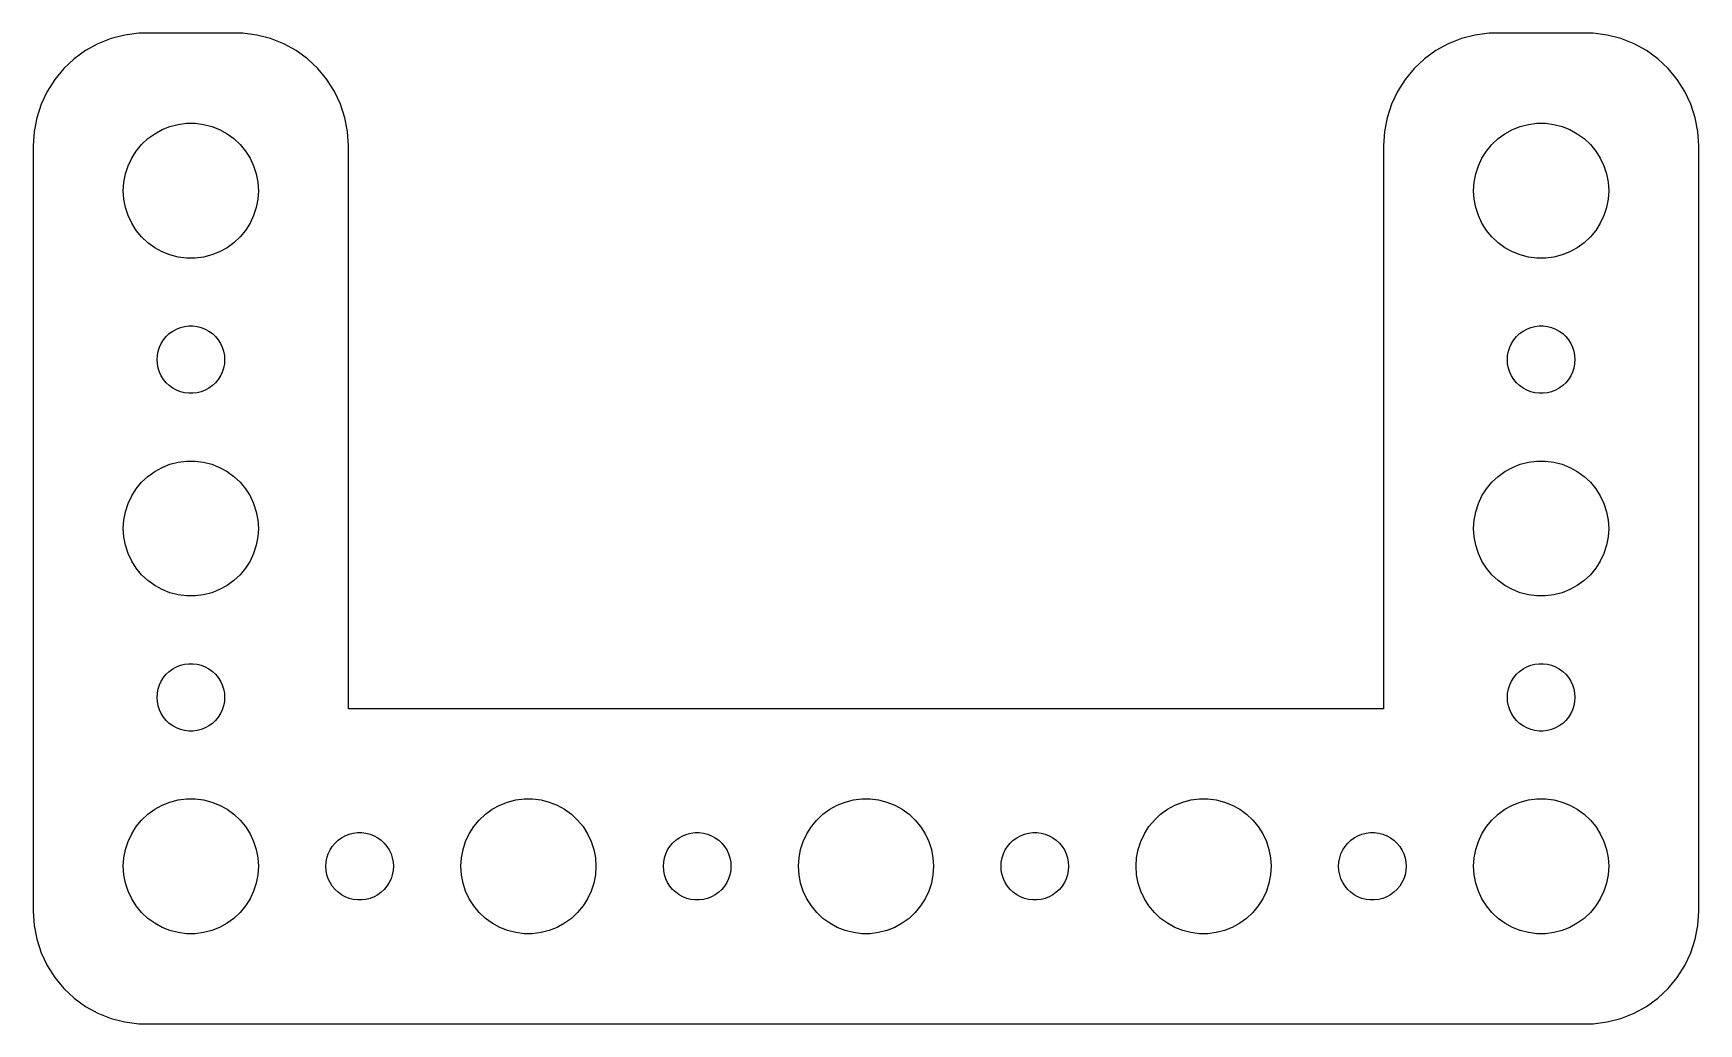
# Model space of a CAD drawing. Header units: metres. Extents: x -37 to 37, y 101 to 253.
# Drawn here: x -37 to 37, y 155 to 199 of the extents above; entities that cross this region are included whole.
import ezdxf

# ---------------------------------------------------------------- set-up
doc = ezdxf.new("R2010")
doc.units = ezdxf.units.M

msp = doc.modelspace()

# ---------------------------------------------------------------- linework, layer by layer
for p, q in [((-34.1289, 198.524), (-34.6791, 198.222)), ((-33.5451, 198.755), (-34.1289, 198.524)), ((-32.9369, 198.911), (-33.5451, 198.755)), ((-32.3139, 198.99), (-32.9369, 198.911)), ((-27.686, 198.99), (-32.3139, 198.99)), ((-27.0631, 198.911), (-27.686, 198.99)), ((-26.4549, 198.755), (-27.0631, 198.911)), ((-25.8711, 198.524), (-26.4549, 198.755)), ((-25.3209, 198.222), (-25.8711, 198.524)), ((25.8711, 198.524), (25.3209, 198.222)), ((26.4549, 198.755), (25.8711, 198.524)), ((27.0631, 198.911), (26.4549, 198.755)), ((27.686, 198.99), (27.0631, 198.911)), ((32.3139, 198.99), (27.686, 198.99)), ((32.9369, 198.911), (32.3139, 198.99)), ((33.5451, 198.755), (32.9369, 198.911)), ((34.1289, 198.524), (33.5451, 198.755)), ((34.6791, 198.222), (34.1289, 198.524)), ((-35.1871, 197.853), (-35.6448, 197.423)), ((-34.6791, 198.222), (-35.1871, 197.853)), ((-24.8129, 197.853), (-25.3209, 198.222)), ((-24.3551, 197.423), (-24.8129, 197.853)), ((24.8129, 197.853), (24.3551, 197.423)), ((25.3209, 198.222), (24.8129, 197.853)), ((35.1871, 197.853), (34.6791, 198.222)), ((35.6448, 197.423), (35.1871, 197.853)), ((-36.0451, 196.939), (-36.3815, 196.409)), ((-35.6448, 197.423), (-36.0451, 196.939)), ((-23.9549, 196.939), (-24.3551, 197.423)), ((-23.6185, 196.409), (-23.9549, 196.939)), ((23.9549, 196.939), (23.6185, 196.409)), ((24.3551, 197.423), (23.9549, 196.939)), ((36.0451, 196.939), (35.6448, 197.423)), ((36.3815, 196.409), (36.0451, 196.939)), ((-36.3815, 196.409), (-36.6489, 195.841)), ((-23.3511, 195.841), (-23.6185, 196.409)), ((23.6185, 196.409), (23.3511, 195.841)), ((36.6489, 195.841), (36.3815, 196.409)), ((-36.6489, 195.841), (-36.8429, 195.243)), ((-23.1571, 195.243), (-23.3511, 195.841)), ((23.3511, 195.841), (23.1571, 195.243)), ((36.8429, 195.243), (36.6489, 195.841)), ((-36.9606, 194.627), (-37, 194)), ((-36.8429, 195.243), (-36.9606, 194.627)), ((-31.6075, 194.533), (-31.2773, 194.714)), ((-31.2773, 194.714), (-30.927, 194.853)), ((-30.927, 194.853), (-30.5621, 194.947)), ((-30.5621, 194.947), (-30.1884, 194.994)), ((-30.1884, 194.994), (-29.8116, 194.994)), ((-29.8116, 194.994), (-29.4379, 194.947)), ((-29.4379, 194.947), (-29.0729, 194.853)), ((-29.0729, 194.853), (-28.7227, 194.714)), ((-28.7227, 194.714), (-28.3925, 194.533)), ((-23.0394, 194.627), (-23.1571, 195.243)), ((-23, 194), (-23.0394, 194.627)), ((23.0394, 194.627), (23, 194)), ((23.1571, 195.243), (23.0394, 194.627)), ((28.3925, 194.533), (28.7227, 194.714)), ((28.7227, 194.714), (29.0729, 194.853)), ((29.0729, 194.853), (29.4379, 194.947)), ((29.4379, 194.947), (29.8116, 194.994)), ((29.8116, 194.994), (30.1884, 194.994)), ((30.1884, 194.994), (30.5621, 194.947)), ((30.5621, 194.947), (30.927, 194.853)), ((30.927, 194.853), (31.2773, 194.714)), ((31.2773, 194.714), (31.6075, 194.533)), ((36.9606, 194.627), (36.8429, 195.243)), ((37, 194), (36.9606, 194.627)), ((-37, 194), (-37, 160)), ((-32.427, 193.763), (-32.1869, 194.054)), ((-32.1869, 194.054), (-31.9123, 194.312)), ((-31.9123, 194.312), (-31.6075, 194.533)), ((-28.3925, 194.533), (-28.0877, 194.312)), ((-28.0877, 194.312), (-27.8131, 194.054)), ((-27.8131, 194.054), (-27.5729, 193.763)), ((-23, 168.99), (-23, 194)), ((23, 194), (23, 168.99)), ((27.5729, 193.763), (27.8131, 194.054)), ((27.8131, 194.054), (28.0877, 194.312)), ((28.0877, 194.312), (28.3925, 194.533)), ((31.6075, 194.533), (31.9123, 194.312)), ((31.9123, 194.312), (32.1869, 194.054)), ((32.1869, 194.054), (32.427, 193.763)), ((37, 160), (37, 194)), ((-32.7893, 193.104), (-32.6289, 193.445)), ((-32.6289, 193.445), (-32.427, 193.763)), ((-27.5729, 193.763), (-27.3711, 193.445)), ((-27.3711, 193.445), (-27.2107, 193.104)), ((27.2107, 193.104), (27.3711, 193.445)), ((27.3711, 193.445), (27.5729, 193.763)), ((32.427, 193.763), (32.6289, 193.445)), ((32.6289, 193.445), (32.7893, 193.104)), ((-32.9763, 192.376), (-32.9057, 192.746)), ((-32.9057, 192.746), (-32.7893, 193.104)), ((-27.2107, 193.104), (-27.0942, 192.746)), ((-27.0942, 192.746), (-27.0237, 192.376)), ((27.0237, 192.376), (27.0942, 192.746)), ((27.0942, 192.746), (27.2107, 193.104)), ((32.7893, 193.104), (32.9057, 192.746)), ((32.9057, 192.746), (32.9763, 192.376)), ((-33, 192), (-32.9763, 192.376)), ((-32.9763, 191.624), (-33, 192)), ((-27.0237, 192.376), (-27, 192)), ((-27, 192), (-27.0237, 191.624)), ((27, 192), (27.0237, 192.376)), ((27.0237, 191.624), (27, 192)), ((32.9763, 192.376), (33, 192)), ((33, 192), (32.9763, 191.624)), ((-32.9057, 191.254), (-32.9763, 191.624)), ((-32.7893, 190.896), (-32.9057, 191.254)), ((-27.0942, 191.254), (-27.2107, 190.896)), ((-27.0237, 191.624), (-27.0942, 191.254)), ((27.0942, 191.254), (27.0237, 191.624)), ((27.2107, 190.896), (27.0942, 191.254)), ((32.9057, 191.254), (32.7893, 190.896)), ((32.9763, 191.624), (32.9057, 191.254)), ((-32.6289, 190.555), (-32.7893, 190.896)), ((-32.427, 190.237), (-32.6289, 190.555)), ((-32.1869, 189.946), (-32.427, 190.237)), ((-27.5729, 190.237), (-27.8131, 189.946)), ((-27.3711, 190.555), (-27.5729, 190.237)), ((-27.2107, 190.896), (-27.3711, 190.555)), ((27.3711, 190.555), (27.2107, 190.896)), ((27.5729, 190.237), (27.3711, 190.555)), ((27.8131, 189.946), (27.5729, 190.237)), ((32.427, 190.237), (32.1869, 189.946)), ((32.6289, 190.555), (32.427, 190.237)), ((32.7893, 190.896), (32.6289, 190.555)), ((-31.9123, 189.688), (-32.1869, 189.946)), ((-31.6075, 189.467), (-31.9123, 189.688)), ((-31.2773, 189.286), (-31.6075, 189.467)), ((-28.3925, 189.467), (-28.7227, 189.286)), ((-28.0877, 189.688), (-28.3925, 189.467)), ((-27.8131, 189.946), (-28.0877, 189.688)), ((28.0877, 189.688), (27.8131, 189.946)), ((28.3925, 189.467), (28.0877, 189.688)), ((28.7227, 189.286), (28.3925, 189.467)), ((31.6075, 189.467), (31.2773, 189.286)), ((31.9123, 189.688), (31.6075, 189.467)), ((32.1869, 189.946), (31.9123, 189.688)), ((-30.927, 189.147), (-31.2773, 189.286)), ((-30.5621, 189.053), (-30.927, 189.147)), ((-30.1884, 189.006), (-30.5621, 189.053)), ((-29.8116, 189.006), (-30.1884, 189.006)), ((-29.4379, 189.053), (-29.8116, 189.006)), ((-29.0729, 189.147), (-29.4379, 189.053)), ((-28.7227, 189.286), (-29.0729, 189.147)), ((29.0729, 189.147), (28.7227, 189.286)), ((29.4379, 189.053), (29.0729, 189.147)), ((29.8116, 189.006), (29.4379, 189.053)), ((30.1884, 189.006), (29.8116, 189.006)), ((30.5621, 189.053), (30.1884, 189.006)), ((30.927, 189.147), (30.5621, 189.053)), ((31.2773, 189.286), (30.927, 189.147)), ((-30.9561, 185.656), (-30.8037, 185.766)), ((-30.8037, 185.766), (-30.6387, 185.857)), ((-30.6387, 185.857), (-30.4635, 185.927)), ((-30.4635, 185.927), (-30.2811, 185.973)), ((-30.2811, 185.973), (-30.0942, 185.997)), ((-30.0942, 185.997), (-29.9058, 185.997)), ((-29.9058, 185.997), (-29.7189, 185.973)), ((-29.7189, 185.973), (-29.5365, 185.927)), ((-29.5365, 185.927), (-29.3613, 185.857)), ((-29.3613, 185.857), (-29.1963, 185.766)), ((-29.1963, 185.766), (-29.0439, 185.656)), ((29.0439, 185.656), (29.1963, 185.766)), ((29.1963, 185.766), (29.3613, 185.857)), ((29.3613, 185.857), (29.5365, 185.927)), ((29.5365, 185.927), (29.7189, 185.973)), ((29.7189, 185.973), (29.9058, 185.997)), ((29.9058, 185.997), (30.0942, 185.997)), ((30.0942, 185.997), (30.2811, 185.973)), ((30.2811, 185.973), (30.4635, 185.927)), ((30.4635, 185.927), (30.6387, 185.857)), ((30.6387, 185.857), (30.8037, 185.766)), ((30.8037, 185.766), (30.9561, 185.656)), ((-31.4529, 184.873), (-31.3947, 185.052)), ((-31.3947, 185.052), (-31.3145, 185.223)), ((-31.3145, 185.223), (-31.2135, 185.382)), ((-31.2135, 185.382), (-31.0934, 185.527)), ((-31.0934, 185.527), (-30.9561, 185.656)), ((-29.0439, 185.656), (-28.9065, 185.527)), ((-28.9065, 185.527), (-28.7865, 185.382)), ((-28.7865, 185.382), (-28.6855, 185.223)), ((-28.6855, 185.223), (-28.6053, 185.052)), ((-28.6053, 185.052), (-28.5471, 184.873)), ((28.5471, 184.873), (28.6053, 185.052)), ((28.6053, 185.052), (28.6855, 185.223)), ((28.6855, 185.223), (28.7865, 185.382)), ((28.7865, 185.382), (28.9065, 185.527)), ((28.9065, 185.527), (29.0439, 185.656)), ((30.9561, 185.656), (31.0934, 185.527)), ((31.0934, 185.527), (31.2135, 185.382)), ((31.2135, 185.382), (31.3145, 185.223)), ((31.3145, 185.223), (31.3947, 185.052)), ((31.3947, 185.052), (31.4529, 184.873)), ((-31.5, 184.5), (-31.4882, 184.688)), ((-31.4882, 184.312), (-31.5, 184.5)), ((-31.4882, 184.688), (-31.4529, 184.873)), ((-31.4529, 184.127), (-31.4882, 184.312)), ((-28.5471, 184.873), (-28.5118, 184.688)), ((-28.5118, 184.312), (-28.5471, 184.127)), ((-28.5118, 184.688), (-28.5, 184.5)), ((-28.5, 184.5), (-28.5118, 184.312)), ((28.5, 184.5), (28.5118, 184.688)), ((28.5118, 184.312), (28.5, 184.5)), ((28.5118, 184.688), (28.5471, 184.873)), ((28.5471, 184.127), (28.5118, 184.312)), ((31.4529, 184.873), (31.4882, 184.688)), ((31.4882, 184.312), (31.4529, 184.127)), ((31.4882, 184.688), (31.5, 184.5)), ((31.5, 184.5), (31.4882, 184.312)), ((-31.3947, 183.948), (-31.4529, 184.127)), ((-31.3145, 183.777), (-31.3947, 183.948)), ((-31.2135, 183.618), (-31.3145, 183.777)), ((-31.0934, 183.473), (-31.2135, 183.618)), ((-28.7865, 183.618), (-28.9065, 183.473)), ((-28.6855, 183.777), (-28.7865, 183.618)), ((-28.6053, 183.948), (-28.6855, 183.777)), ((-28.5471, 184.127), (-28.6053, 183.948)), ((28.6053, 183.948), (28.5471, 184.127)), ((28.6855, 183.777), (28.6053, 183.948)), ((28.7865, 183.618), (28.6855, 183.777)), ((28.9065, 183.473), (28.7865, 183.618)), ((31.2135, 183.618), (31.0934, 183.473)), ((31.3145, 183.777), (31.2135, 183.618)), ((31.3947, 183.948), (31.3145, 183.777)), ((31.4529, 184.127), (31.3947, 183.948)), ((-30.9561, 183.344), (-31.0934, 183.473)), ((-30.8037, 183.234), (-30.9561, 183.344)), ((-30.6387, 183.143), (-30.8037, 183.234)), ((-30.4635, 183.073), (-30.6387, 183.143)), ((-30.2811, 183.027), (-30.4635, 183.073)), ((-30.0942, 183.003), (-30.2811, 183.027)), ((-29.9058, 183.003), (-30.0942, 183.003)), ((-29.7189, 183.027), (-29.9058, 183.003)), ((-29.5365, 183.073), (-29.7189, 183.027)), ((-29.3613, 183.143), (-29.5365, 183.073)), ((-29.1963, 183.234), (-29.3613, 183.143)), ((-29.0439, 183.344), (-29.1963, 183.234)), ((-28.9065, 183.473), (-29.0439, 183.344)), ((29.0439, 183.344), (28.9065, 183.473)), ((29.1963, 183.234), (29.0439, 183.344)), ((29.3613, 183.143), (29.1963, 183.234)), ((29.5365, 183.073), (29.3613, 183.143)), ((29.7189, 183.027), (29.5365, 183.073)), ((29.9058, 183.003), (29.7189, 183.027)), ((30.0942, 183.003), (29.9058, 183.003)), ((30.2811, 183.027), (30.0942, 183.003)), ((30.4635, 183.073), (30.2811, 183.027)), ((30.6387, 183.143), (30.4635, 183.073)), ((30.8037, 183.234), (30.6387, 183.143)), ((30.9561, 183.344), (30.8037, 183.234)), ((31.0934, 183.473), (30.9561, 183.344)), ((-31.2773, 179.714), (-30.927, 179.853)), ((-30.927, 179.853), (-30.5621, 179.947)), ((-30.5621, 179.947), (-30.1884, 179.994)), ((-30.1884, 179.994), (-29.8116, 179.994)), ((-29.8116, 179.994), (-29.4379, 179.947)), ((-29.4379, 179.947), (-29.0729, 179.853)), ((-29.0729, 179.853), (-28.7227, 179.714)), ((28.7227, 179.714), (29.0729, 179.853)), ((29.0729, 179.853), (29.4379, 179.947)), ((29.4379, 179.947), (29.8116, 179.994)), ((29.8116, 179.994), (30.1884, 179.994)), ((30.1884, 179.994), (30.5621, 179.947)), ((30.5621, 179.947), (30.927, 179.853)), ((30.927, 179.853), (31.2773, 179.714)), ((-32.1869, 179.054), (-31.9123, 179.312)), ((-31.9123, 179.312), (-31.6075, 179.533)), ((-31.6075, 179.533), (-31.2773, 179.714)), ((-28.7227, 179.714), (-28.3925, 179.533)), ((-28.3925, 179.533), (-28.0877, 179.312)), ((-28.0877, 179.312), (-27.8131, 179.054)), ((27.8131, 179.054), (28.0877, 179.312)), ((28.0877, 179.312), (28.3925, 179.533)), ((28.3925, 179.533), (28.7227, 179.714)), ((31.2773, 179.714), (31.6075, 179.533)), ((31.6075, 179.533), (31.9123, 179.312)), ((31.9123, 179.312), (32.1869, 179.054)), ((-32.7893, 178.104), (-32.6289, 178.445)), ((-32.6289, 178.445), (-32.427, 178.763)), ((-32.427, 178.763), (-32.1869, 179.054)), ((-27.8131, 179.054), (-27.5729, 178.763)), ((-27.5729, 178.763), (-27.3711, 178.445)), ((-27.3711, 178.445), (-27.2107, 178.104)), ((27.2107, 178.104), (27.3711, 178.445)), ((27.3711, 178.445), (27.5729, 178.763)), ((27.5729, 178.763), (27.8131, 179.054)), ((32.1869, 179.054), (32.427, 178.763)), ((32.427, 178.763), (32.6289, 178.445)), ((32.6289, 178.445), (32.7893, 178.104)), ((-32.9763, 177.376), (-32.9057, 177.746)), ((-32.9057, 177.746), (-32.7893, 178.104)), ((-27.2107, 178.104), (-27.0942, 177.746)), ((-27.0942, 177.746), (-27.0237, 177.376)), ((27.0237, 177.376), (27.0942, 177.746)), ((27.0942, 177.746), (27.2107, 178.104)), ((32.7893, 178.104), (32.9057, 177.746)), ((32.9057, 177.746), (32.9763, 177.376)), ((-33, 177), (-32.9763, 177.376)), ((-32.9763, 176.624), (-33, 177)), ((-27.0237, 177.376), (-27, 177)), ((-27, 177), (-27.0237, 176.624)), ((27, 177), (27.0237, 177.376)), ((27.0237, 176.624), (27, 177)), ((32.9763, 177.376), (33, 177)), ((33, 177), (32.9763, 176.624)), ((-32.9057, 176.254), (-32.9763, 176.624)), ((-32.7893, 175.896), (-32.9057, 176.254)), ((-27.0942, 176.254), (-27.2107, 175.896)), ((-27.0237, 176.624), (-27.0942, 176.254)), ((27.0942, 176.254), (27.0237, 176.624)), ((27.2107, 175.896), (27.0942, 176.254)), ((32.9057, 176.254), (32.7893, 175.896)), ((32.9763, 176.624), (32.9057, 176.254)), ((-32.6289, 175.555), (-32.7893, 175.896)), ((-32.427, 175.237), (-32.6289, 175.555)), ((-27.3711, 175.555), (-27.5729, 175.237)), ((-27.2107, 175.896), (-27.3711, 175.555)), ((27.3711, 175.555), (27.2107, 175.896)), ((27.5729, 175.237), (27.3711, 175.555)), ((32.6289, 175.555), (32.427, 175.237)), ((32.7893, 175.896), (32.6289, 175.555)), ((-32.1869, 174.946), (-32.427, 175.237)), ((-31.9123, 174.688), (-32.1869, 174.946)), ((-31.6075, 174.467), (-31.9123, 174.688)), ((-28.0877, 174.688), (-28.3925, 174.467)), ((-27.8131, 174.946), (-28.0877, 174.688)), ((-27.5729, 175.237), (-27.8131, 174.946)), ((27.8131, 174.946), (27.5729, 175.237)), ((28.0877, 174.688), (27.8131, 174.946)), ((28.3925, 174.467), (28.0877, 174.688)), ((31.9123, 174.688), (31.6075, 174.467)), ((32.1869, 174.946), (31.9123, 174.688)), ((32.427, 175.237), (32.1869, 174.946)), ((-31.2773, 174.286), (-31.6075, 174.467)), ((-30.927, 174.147), (-31.2773, 174.286)), ((-30.5621, 174.053), (-30.927, 174.147)), ((-30.1884, 174.006), (-30.5621, 174.053)), ((-29.8116, 174.006), (-30.1884, 174.006)), ((-29.4379, 174.053), (-29.8116, 174.006)), ((-29.0729, 174.147), (-29.4379, 174.053)), ((-28.7227, 174.286), (-29.0729, 174.147)), ((-28.3925, 174.467), (-28.7227, 174.286)), ((28.7227, 174.286), (28.3925, 174.467)), ((29.0729, 174.147), (28.7227, 174.286)), ((29.4379, 174.053), (29.0729, 174.147)), ((29.8116, 174.006), (29.4379, 174.053)), ((30.1884, 174.006), (29.8116, 174.006)), ((30.5621, 174.053), (30.1884, 174.006)), ((30.927, 174.147), (30.5621, 174.053)), ((31.2773, 174.286), (30.927, 174.147)), ((31.6075, 174.467), (31.2773, 174.286)), ((-30.4635, 170.927), (-30.2811, 170.973)), ((-30.2811, 170.973), (-30.0942, 170.997)), ((-30.0942, 170.997), (-29.9058, 170.997)), ((-29.9058, 170.997), (-29.7189, 170.973)), ((-29.7189, 170.973), (-29.5365, 170.927)), ((29.5365, 170.927), (29.7189, 170.973)), ((29.7189, 170.973), (29.9058, 170.997)), ((29.9058, 170.997), (30.0942, 170.997)), ((30.0942, 170.997), (30.2811, 170.973)), ((30.2811, 170.973), (30.4635, 170.927)), ((-31.3947, 170.052), (-31.3145, 170.223)), ((-31.3145, 170.223), (-31.2135, 170.382)), ((-31.2135, 170.382), (-31.0934, 170.527)), ((-31.0934, 170.527), (-30.9561, 170.656)), ((-30.9561, 170.656), (-30.8037, 170.766)), ((-30.8037, 170.766), (-30.6387, 170.857)), ((-30.6387, 170.857), (-30.4635, 170.927)), ((-29.5365, 170.927), (-29.3613, 170.857)), ((-29.3613, 170.857), (-29.1963, 170.766)), ((-29.1963, 170.766), (-29.0439, 170.656)), ((-29.0439, 170.656), (-28.9065, 170.527)), ((-28.9065, 170.527), (-28.7865, 170.382)), ((-28.7865, 170.382), (-28.6855, 170.223)), ((-28.6855, 170.223), (-28.6053, 170.052)), ((28.6053, 170.052), (28.6855, 170.223)), ((28.6855, 170.223), (28.7865, 170.382)), ((28.7865, 170.382), (28.9065, 170.527)), ((28.9065, 170.527), (29.0439, 170.656)), ((29.0439, 170.656), (29.1963, 170.766)), ((29.1963, 170.766), (29.3613, 170.857)), ((29.3613, 170.857), (29.5365, 170.927)), ((30.4635, 170.927), (30.6387, 170.857)), ((30.6387, 170.857), (30.8037, 170.766)), ((30.8037, 170.766), (30.9561, 170.656)), ((30.9561, 170.656), (31.0934, 170.527)), ((31.0934, 170.527), (31.2135, 170.382)), ((31.2135, 170.382), (31.3145, 170.223)), ((31.3145, 170.223), (31.3947, 170.052)), ((-31.5, 169.5), (-31.4882, 169.688)), ((-31.4882, 169.312), (-31.5, 169.5)), ((-31.4882, 169.688), (-31.4529, 169.873)), ((-31.4529, 169.873), (-31.3947, 170.052)), ((-28.6053, 170.052), (-28.5471, 169.873)), ((-28.5471, 169.873), (-28.5118, 169.688)), ((-28.5118, 169.688), (-28.5, 169.5)), ((-28.5, 169.5), (-28.5118, 169.312)), ((28.5, 169.5), (28.5118, 169.688)), ((28.5118, 169.312), (28.5, 169.5)), ((28.5118, 169.688), (28.5471, 169.873)), ((28.5471, 169.873), (28.6053, 170.052)), ((31.3947, 170.052), (31.4529, 169.873)), ((31.4529, 169.873), (31.4882, 169.688)), ((31.4882, 169.688), (31.5, 169.5)), ((31.5, 169.5), (31.4882, 169.312)), ((-31.4529, 169.127), (-31.4882, 169.312)), ((-31.3947, 168.948), (-31.4529, 169.127)), ((-31.3145, 168.777), (-31.3947, 168.948)), ((-31.2135, 168.618), (-31.3145, 168.777)), ((-28.6855, 168.777), (-28.7865, 168.618)), ((-28.6053, 168.948), (-28.6855, 168.777)), ((-28.5471, 169.127), (-28.6053, 168.948)), ((-28.5118, 169.312), (-28.5471, 169.127)), ((23, 168.99), (-23, 168.99)), ((28.5471, 169.127), (28.5118, 169.312)), ((28.6053, 168.948), (28.5471, 169.127)), ((28.6855, 168.777), (28.6053, 168.948)), ((28.7865, 168.618), (28.6855, 168.777)), ((31.3145, 168.777), (31.2135, 168.618)), ((31.3947, 168.948), (31.3145, 168.777)), ((31.4529, 169.127), (31.3947, 168.948)), ((31.4882, 169.312), (31.4529, 169.127)), ((-31.0934, 168.473), (-31.2135, 168.618)), ((-30.9561, 168.344), (-31.0934, 168.473)), ((-30.8037, 168.234), (-30.9561, 168.344)), ((-30.6387, 168.143), (-30.8037, 168.234)), ((-30.4635, 168.073), (-30.6387, 168.143)), ((-30.2811, 168.027), (-30.4635, 168.073)), ((-30.0942, 168.003), (-30.2811, 168.027)), ((-29.9058, 168.003), (-30.0942, 168.003)), ((-29.7189, 168.027), (-29.9058, 168.003)), ((-29.5365, 168.073), (-29.7189, 168.027)), ((-29.3613, 168.143), (-29.5365, 168.073)), ((-29.1963, 168.234), (-29.3613, 168.143)), ((-29.0439, 168.344), (-29.1963, 168.234)), ((-28.9065, 168.473), (-29.0439, 168.344)), ((-28.7865, 168.618), (-28.9065, 168.473)), ((28.9065, 168.473), (28.7865, 168.618)), ((29.0439, 168.344), (28.9065, 168.473)), ((29.1963, 168.234), (29.0439, 168.344)), ((29.3613, 168.143), (29.1963, 168.234)), ((29.5365, 168.073), (29.3613, 168.143)), ((29.7189, 168.027), (29.5365, 168.073)), ((29.9058, 168.003), (29.7189, 168.027)), ((30.0942, 168.003), (29.9058, 168.003)), ((30.2811, 168.027), (30.0942, 168.003)), ((30.4635, 168.073), (30.2811, 168.027)), ((30.6387, 168.143), (30.4635, 168.073)), ((30.8037, 168.234), (30.6387, 168.143)), ((30.9561, 168.344), (30.8037, 168.234)), ((31.0934, 168.473), (30.9561, 168.344)), ((31.2135, 168.618), (31.0934, 168.473)), ((-32.1869, 164.054), (-31.9123, 164.312)), ((-31.9123, 164.312), (-31.6075, 164.533)), ((-31.6075, 164.533), (-31.2773, 164.714)), ((-31.2773, 164.714), (-30.927, 164.853)), ((-30.927, 164.853), (-30.5621, 164.947)), ((-30.5621, 164.947), (-30.1884, 164.994)), ((-30.1884, 164.994), (-29.8116, 164.994)), ((-29.8116, 164.994), (-29.4379, 164.947)), ((-29.4379, 164.947), (-29.0729, 164.853)), ((-29.0729, 164.853), (-28.7227, 164.714)), ((-28.7227, 164.714), (-28.3925, 164.533)), ((-28.3925, 164.533), (-28.0877, 164.312)), ((-28.0877, 164.312), (-27.8131, 164.054)), ((-17.1869, 164.054), (-16.9123, 164.312)), ((-16.9123, 164.312), (-16.6075, 164.533)), ((-16.6075, 164.533), (-16.2773, 164.714)), ((-16.2773, 164.714), (-15.927, 164.853)), ((-15.927, 164.853), (-15.5621, 164.947)), ((-15.5621, 164.947), (-15.1884, 164.994)), ((-15.1884, 164.994), (-14.8116, 164.994)), ((-14.8116, 164.994), (-14.4379, 164.947)), ((-14.4379, 164.947), (-14.0729, 164.853)), ((-14.0729, 164.853), (-13.7227, 164.714)), ((-13.7227, 164.714), (-13.3925, 164.533)), ((-13.3925, 164.533), (-13.0877, 164.312)), ((-13.0877, 164.312), (-12.8131, 164.054)), ((-2.1869, 164.054), (-1.91226, 164.312)), ((-1.91226, 164.312), (-1.60747, 164.533)), ((-1.60747, 164.533), (-1.27733, 164.714)), ((-1.27733, 164.714), (-0.92705, 164.853)), ((-0.92705, 164.853), (-0.56213, 164.947)), ((-0.56213, 164.947), (-0.18837, 164.994)), ((-0.18837, 164.994), (0.18837, 164.994)), ((0.18837, 164.994), (0.56213, 164.947)), ((0.56213, 164.947), (0.92705, 164.853)), ((0.92705, 164.853), (1.27733, 164.714)), ((1.27733, 164.714), (1.60747, 164.533)), ((1.60747, 164.533), (1.91226, 164.312)), ((1.91226, 164.312), (2.1869, 164.054)), ((12.8131, 164.054), (13.0877, 164.312)), ((13.0877, 164.312), (13.3925, 164.533)), ((13.3925, 164.533), (13.7227, 164.714)), ((13.7227, 164.714), (14.0729, 164.853)), ((14.0729, 164.853), (14.4379, 164.947)), ((14.4379, 164.947), (14.8116, 164.994)), ((14.8116, 164.994), (15.1884, 164.994)), ((15.1884, 164.994), (15.5621, 164.947)), ((15.5621, 164.947), (15.927, 164.853)), ((15.927, 164.853), (16.2773, 164.714)), ((16.2773, 164.714), (16.6075, 164.533)), ((16.6075, 164.533), (16.9123, 164.312)), ((16.9123, 164.312), (17.1869, 164.054)), ((27.8131, 164.054), (28.0877, 164.312)), ((28.0877, 164.312), (28.3925, 164.533)), ((28.3925, 164.533), (28.7227, 164.714)), ((28.7227, 164.714), (29.0729, 164.853)), ((29.0729, 164.853), (29.4379, 164.947)), ((29.4379, 164.947), (29.8116, 164.994)), ((29.8116, 164.994), (30.1884, 164.994)), ((30.1884, 164.994), (30.5621, 164.947)), ((30.5621, 164.947), (30.927, 164.853)), ((30.927, 164.853), (31.2773, 164.714)), ((31.2773, 164.714), (31.6075, 164.533)), ((31.6075, 164.533), (31.9123, 164.312)), ((31.9123, 164.312), (32.1869, 164.054)), ((-32.6289, 163.445), (-32.427, 163.763)), ((-32.427, 163.763), (-32.1869, 164.054)), ((-27.8131, 164.054), (-27.5729, 163.763)), ((-27.5729, 163.763), (-27.3711, 163.445)), ((-17.6289, 163.445), (-17.427, 163.763)), ((-17.427, 163.763), (-17.1869, 164.054)), ((-12.8131, 164.054), (-12.5729, 163.763)), ((-12.5729, 163.763), (-12.3711, 163.445)), ((-2.62891, 163.445), (-2.42705, 163.763)), ((-2.42705, 163.763), (-2.1869, 164.054)), ((2.1869, 164.054), (2.42705, 163.763)), ((2.42705, 163.763), (2.62891, 163.445)), ((12.3711, 163.445), (12.5729, 163.763)), ((12.5729, 163.763), (12.8131, 164.054)), ((17.1869, 164.054), (17.427, 163.763)), ((17.427, 163.763), (17.6289, 163.445)), ((27.3711, 163.445), (27.5729, 163.763)), ((27.5729, 163.763), (27.8131, 164.054)), ((32.1869, 164.054), (32.427, 163.763)), ((32.427, 163.763), (32.6289, 163.445)), ((-32.9057, 162.746), (-32.7893, 163.104)), ((-32.7893, 163.104), (-32.6289, 163.445)), ((-27.3711, 163.445), (-27.2107, 163.104)), ((-27.2107, 163.104), (-27.0942, 162.746)), ((-23.8145, 162.723), (-23.7135, 162.882)), ((-23.7135, 162.882), (-23.5934, 163.027)), ((-23.5934, 163.027), (-23.4561, 163.156)), ((-23.4561, 163.156), (-23.3037, 163.266)), ((-23.3037, 163.266), (-23.1387, 163.357)), ((-23.1387, 163.357), (-22.9635, 163.427)), ((-22.9635, 163.427), (-22.7811, 163.473)), ((-22.7811, 163.473), (-22.5942, 163.497)), ((-22.5942, 163.497), (-22.4058, 163.497)), ((-22.4058, 163.497), (-22.2189, 163.473)), ((-22.2189, 163.473), (-22.0365, 163.427)), ((-22.0365, 163.427), (-21.8613, 163.357)), ((-21.8613, 163.357), (-21.6963, 163.266)), ((-21.6963, 163.266), (-21.5439, 163.156)), ((-21.5439, 163.156), (-21.4065, 163.027)), ((-21.4065, 163.027), (-21.2865, 162.882)), ((-21.2865, 162.882), (-21.1855, 162.723)), ((-17.9057, 162.746), (-17.7893, 163.104)), ((-17.7893, 163.104), (-17.6289, 163.445)), ((-12.3711, 163.445), (-12.2107, 163.104)), ((-12.2107, 163.104), (-12.0942, 162.746)), ((-8.81445, 162.723), (-8.71352, 162.882)), ((-8.71352, 162.882), (-8.59344, 163.027)), ((-8.59344, 163.027), (-8.45613, 163.156)), ((-8.45613, 163.156), (-8.30373, 163.266)), ((-8.30373, 163.266), (-8.13866, 163.357)), ((-8.13866, 163.357), (-7.96352, 163.427)), ((-7.96352, 163.427), (-7.78107, 163.473)), ((-7.78107, 163.473), (-7.59418, 163.497)), ((-7.59418, 163.497), (-7.40581, 163.497)), ((-7.40581, 163.497), (-7.21892, 163.473)), ((-7.21892, 163.473), (-7.03647, 163.427)), ((-7.03647, 163.427), (-6.86133, 163.357)), ((-6.86133, 163.357), (-6.69626, 163.266)), ((-6.69626, 163.266), (-6.54385, 163.156)), ((-6.54385, 163.156), (-6.40654, 163.027)), ((-6.40654, 163.027), (-6.28647, 162.882)), ((-6.28647, 162.882), (-6.18553, 162.723)), ((-2.90575, 162.746), (-2.78932, 163.104)), ((-2.78932, 163.104), (-2.62891, 163.445)), ((2.62891, 163.445), (2.78932, 163.104)), ((2.78932, 163.104), (2.90575, 162.746)), ((6.18553, 162.723), (6.28647, 162.882)), ((6.28647, 162.882), (6.40654, 163.027)), ((6.40654, 163.027), (6.54385, 163.156)), ((6.54385, 163.156), (6.69626, 163.266)), ((6.69626, 163.266), (6.86133, 163.357)), ((6.86133, 163.357), (7.03647, 163.427)), ((7.03647, 163.427), (7.21892, 163.473)), ((7.21892, 163.473), (7.40581, 163.497)), ((7.40581, 163.497), (7.59418, 163.497)), ((7.59418, 163.497), (7.78107, 163.473)), ((7.78107, 163.473), (7.96352, 163.427)), ((7.96352, 163.427), (8.13866, 163.357)), ((8.13866, 163.357), (8.30373, 163.266)), ((8.30373, 163.266), (8.45613, 163.156)), ((8.45613, 163.156), (8.59344, 163.027)), ((8.59344, 163.027), (8.71352, 162.882)), ((8.71352, 162.882), (8.81445, 162.723)), ((12.0942, 162.746), (12.2107, 163.104)), ((12.2107, 163.104), (12.3711, 163.445)), ((17.6289, 163.445), (17.7893, 163.104)), ((17.7893, 163.104), (17.9057, 162.746)), ((21.1855, 162.723), (21.2865, 162.882)), ((21.2865, 162.882), (21.4065, 163.027)), ((21.4065, 163.027), (21.5439, 163.156)), ((21.5439, 163.156), (21.6963, 163.266)), ((21.6963, 163.266), (21.8613, 163.357)), ((21.8613, 163.357), (22.0365, 163.427)), ((22.0365, 163.427), (22.2189, 163.473)), ((22.2189, 163.473), (22.4058, 163.497)), ((22.4058, 163.497), (22.5942, 163.497)), ((22.5942, 163.497), (22.7811, 163.473)), ((22.7811, 163.473), (22.9635, 163.427)), ((22.9635, 163.427), (23.1387, 163.357)), ((23.1387, 163.357), (23.3037, 163.266)), ((23.3037, 163.266), (23.4561, 163.156)), ((23.4561, 163.156), (23.5934, 163.027)), ((23.5934, 163.027), (23.7135, 162.882)), ((23.7135, 162.882), (23.8145, 162.723)), ((27.0942, 162.746), (27.2107, 163.104)), ((27.2107, 163.104), (27.3711, 163.445)), ((32.6289, 163.445), (32.7893, 163.104)), ((32.7893, 163.104), (32.9057, 162.746)), ((-33, 162), (-32.9763, 162.376)), ((-32.9763, 162.376), (-32.9057, 162.746)), ((-27.0942, 162.746), (-27.0237, 162.376)), ((-27.0237, 162.376), (-27, 162)), ((-24, 162), (-23.9882, 162.188)), ((-23.9882, 162.188), (-23.9529, 162.373)), ((-23.9529, 162.373), (-23.8947, 162.552)), ((-23.8947, 162.552), (-23.8145, 162.723)), ((-21.1855, 162.723), (-21.1053, 162.552)), ((-21.1053, 162.552), (-21.0471, 162.373)), ((-21.0471, 162.373), (-21.0118, 162.188)), ((-21.0118, 162.188), (-21, 162)), ((-18, 162), (-17.9763, 162.376)), ((-17.9763, 162.376), (-17.9057, 162.746)), ((-12.0942, 162.746), (-12.0237, 162.376)), ((-12.0237, 162.376), (-12, 162)), ((-9, 162), (-8.98816, 162.188)), ((-8.98816, 162.188), (-8.95287, 162.373)), ((-8.95287, 162.373), (-8.89465, 162.552)), ((-8.89465, 162.552), (-8.81445, 162.723)), ((-6.18553, 162.723), (-6.10533, 162.552)), ((-6.10533, 162.552), (-6.04712, 162.373)), ((-6.04712, 162.373), (-6.01183, 162.188)), ((-6.01183, 162.188), (-6, 162)), ((-3, 162), (-2.97633, 162.376)), ((-2.97633, 162.376), (-2.90575, 162.746)), ((2.90575, 162.746), (2.97633, 162.376)), ((2.97633, 162.376), (3, 162)), ((6, 162), (6.01183, 162.188)), ((6.01183, 162.188), (6.04712, 162.373)), ((6.04712, 162.373), (6.10533, 162.552)), ((6.10533, 162.552), (6.18553, 162.723)), ((8.81445, 162.723), (8.89465, 162.552)), ((8.89465, 162.552), (8.95287, 162.373)), ((8.95287, 162.373), (8.98816, 162.188)), ((8.98816, 162.188), (9, 162)), ((12, 162), (12.0237, 162.376)), ((12.0237, 162.376), (12.0942, 162.746)), ((17.9057, 162.746), (17.9763, 162.376)), ((17.9763, 162.376), (18, 162)), ((21, 162), (21.0118, 162.188)), ((21.0118, 162.188), (21.0471, 162.373)), ((21.0471, 162.373), (21.1053, 162.552)), ((21.1053, 162.552), (21.1855, 162.723)), ((23.8145, 162.723), (23.8947, 162.552)), ((23.8947, 162.552), (23.9529, 162.373)), ((23.9529, 162.373), (23.9882, 162.188)), ((23.9882, 162.188), (24, 162)), ((27, 162), (27.0237, 162.376)), ((27.0237, 162.376), (27.0942, 162.746)), ((32.9057, 162.746), (32.9763, 162.376)), ((32.9763, 162.376), (33, 162)), ((-32.9763, 161.624), (-33, 162)), ((-32.9057, 161.254), (-32.9763, 161.624)), ((-27.0237, 161.624), (-27.0942, 161.254)), ((-27, 162), (-27.0237, 161.624)), ((-23.9882, 161.812), (-24, 162)), ((-23.9529, 161.627), (-23.9882, 161.812)), ((-23.8947, 161.448), (-23.9529, 161.627)), ((-23.8145, 161.277), (-23.8947, 161.448)), ((-21.1053, 161.448), (-21.1855, 161.277)), ((-21.0471, 161.627), (-21.1053, 161.448)), ((-21.0118, 161.812), (-21.0471, 161.627)), ((-21, 162), (-21.0118, 161.812)), ((-17.9763, 161.624), (-18, 162)), ((-17.9057, 161.254), (-17.9763, 161.624)), ((-12.0237, 161.624), (-12.0942, 161.254)), ((-12, 162), (-12.0237, 161.624)), ((-8.98816, 161.812), (-9, 162)), ((-8.95287, 161.627), (-8.98816, 161.812)), ((-8.89465, 161.448), (-8.95287, 161.627)), ((-8.81445, 161.277), (-8.89465, 161.448)), ((-6.10533, 161.448), (-6.18553, 161.277)), ((-6.04712, 161.627), (-6.10533, 161.448)), ((-6.01183, 161.812), (-6.04712, 161.627)), ((-6, 162), (-6.01183, 161.812)), ((-2.97633, 161.624), (-3, 162)), ((-2.90575, 161.254), (-2.97633, 161.624)), ((2.97633, 161.624), (2.90575, 161.254)), ((3, 162), (2.97633, 161.624)), ((6.01183, 161.812), (6, 162)), ((6.04712, 161.627), (6.01183, 161.812)), ((6.10533, 161.448), (6.04712, 161.627)), ((6.18553, 161.277), (6.10533, 161.448)), ((8.89465, 161.448), (8.81445, 161.277)), ((8.95287, 161.627), (8.89465, 161.448)), ((8.98816, 161.812), (8.95287, 161.627)), ((9, 162), (8.98816, 161.812)), ((12.0237, 161.624), (12, 162)), ((12.0942, 161.254), (12.0237, 161.624)), ((17.9763, 161.624), (17.9057, 161.254)), ((18, 162), (17.9763, 161.624)), ((21.0118, 161.812), (21, 162)), ((21.0471, 161.627), (21.0118, 161.812)), ((21.1053, 161.448), (21.0471, 161.627)), ((21.1855, 161.277), (21.1053, 161.448)), ((23.8947, 161.448), (23.8145, 161.277)), ((23.9529, 161.627), (23.8947, 161.448)), ((23.9882, 161.812), (23.9529, 161.627)), ((24, 162), (23.9882, 161.812)), ((27.0237, 161.624), (27, 162)), ((27.0942, 161.254), (27.0237, 161.624)), ((32.9763, 161.624), (32.9057, 161.254)), ((33, 162), (32.9763, 161.624)), ((-32.7893, 160.896), (-32.9057, 161.254)), ((-32.6289, 160.555), (-32.7893, 160.896)), ((-27.2107, 160.896), (-27.3711, 160.555)), ((-27.0942, 161.254), (-27.2107, 160.896)), ((-23.7135, 161.118), (-23.8145, 161.277)), ((-23.5934, 160.973), (-23.7135, 161.118)), ((-23.4561, 160.844), (-23.5934, 160.973)), ((-23.3037, 160.734), (-23.4561, 160.844)), ((-23.1387, 160.643), (-23.3037, 160.734)), ((-22.9635, 160.573), (-23.1387, 160.643)), ((-21.8613, 160.643), (-22.0365, 160.573)), ((-21.6963, 160.734), (-21.8613, 160.643)), ((-21.5439, 160.844), (-21.6963, 160.734)), ((-21.4065, 160.973), (-21.5439, 160.844)), ((-21.2865, 161.118), (-21.4065, 160.973)), ((-21.1855, 161.277), (-21.2865, 161.118)), ((-17.7893, 160.896), (-17.9057, 161.254)), ((-17.6289, 160.555), (-17.7893, 160.896)), ((-12.2107, 160.896), (-12.3711, 160.555)), ((-12.0942, 161.254), (-12.2107, 160.896)), ((-8.71352, 161.118), (-8.81445, 161.277)), ((-8.59344, 160.973), (-8.71352, 161.118)), ((-8.45613, 160.844), (-8.59344, 160.973)), ((-8.30373, 160.734), (-8.45613, 160.844)), ((-8.13866, 160.643), (-8.30373, 160.734)), ((-7.96352, 160.573), (-8.13866, 160.643)), ((-6.86133, 160.643), (-7.03647, 160.573)), ((-6.69626, 160.734), (-6.86133, 160.643)), ((-6.54385, 160.844), (-6.69626, 160.734)), ((-6.40654, 160.973), (-6.54385, 160.844)), ((-6.28647, 161.118), (-6.40654, 160.973)), ((-6.18553, 161.277), (-6.28647, 161.118)), ((-2.78932, 160.896), (-2.90575, 161.254)), ((-2.62891, 160.555), (-2.78932, 160.896)), ((2.78932, 160.896), (2.62891, 160.555)), ((2.90575, 161.254), (2.78932, 160.896)), ((6.28647, 161.118), (6.18553, 161.277)), ((6.40654, 160.973), (6.28647, 161.118)), ((6.54385, 160.844), (6.40654, 160.973)), ((6.69626, 160.734), (6.54385, 160.844)), ((6.86133, 160.643), (6.69626, 160.734)), ((7.03647, 160.573), (6.86133, 160.643)), ((8.13866, 160.643), (7.96352, 160.573)), ((8.30373, 160.734), (8.13866, 160.643)), ((8.45613, 160.844), (8.30373, 160.734)), ((8.59344, 160.973), (8.45613, 160.844)), ((8.71352, 161.118), (8.59344, 160.973)), ((8.81445, 161.277), (8.71352, 161.118)), ((12.2107, 160.896), (12.0942, 161.254)), ((12.3711, 160.555), (12.2107, 160.896)), ((17.7893, 160.896), (17.6289, 160.555)), ((17.9057, 161.254), (17.7893, 160.896)), ((21.2865, 161.118), (21.1855, 161.277)), ((21.4065, 160.973), (21.2865, 161.118)), ((21.5439, 160.844), (21.4065, 160.973)), ((21.6963, 160.734), (21.5439, 160.844)), ((21.8613, 160.643), (21.6963, 160.734)), ((22.0365, 160.573), (21.8613, 160.643)), ((23.1387, 160.643), (22.9635, 160.573)), ((23.3037, 160.734), (23.1387, 160.643)), ((23.4561, 160.844), (23.3037, 160.734)), ((23.5934, 160.973), (23.4561, 160.844)), ((23.7135, 161.118), (23.5934, 160.973)), ((23.8145, 161.277), (23.7135, 161.118)), ((27.2107, 160.896), (27.0942, 161.254)), ((27.3711, 160.555), (27.2107, 160.896)), ((32.7893, 160.896), (32.6289, 160.555)), ((32.9057, 161.254), (32.7893, 160.896)), ((-37, 160), (-36.9606, 159.373)), ((-32.427, 160.237), (-32.6289, 160.555)), ((-32.1869, 159.946), (-32.427, 160.237)), ((-31.9123, 159.688), (-32.1869, 159.946)), ((-27.8131, 159.946), (-28.0877, 159.688)), ((-27.5729, 160.237), (-27.8131, 159.946)), ((-27.3711, 160.555), (-27.5729, 160.237)), ((-22.7811, 160.527), (-22.9635, 160.573)), ((-22.5942, 160.503), (-22.7811, 160.527)), ((-22.4058, 160.503), (-22.5942, 160.503)), ((-22.2189, 160.527), (-22.4058, 160.503)), ((-22.0365, 160.573), (-22.2189, 160.527)), ((-17.427, 160.237), (-17.6289, 160.555)), ((-17.1869, 159.946), (-17.427, 160.237)), ((-16.9123, 159.688), (-17.1869, 159.946)), ((-12.8131, 159.946), (-13.0877, 159.688)), ((-12.5729, 160.237), (-12.8131, 159.946)), ((-12.3711, 160.555), (-12.5729, 160.237)), ((-7.78107, 160.527), (-7.96352, 160.573)), ((-7.59418, 160.503), (-7.78107, 160.527)), ((-7.40581, 160.503), (-7.59418, 160.503)), ((-7.21892, 160.527), (-7.40581, 160.503)), ((-7.03647, 160.573), (-7.21892, 160.527)), ((-2.42705, 160.237), (-2.62891, 160.555)), ((-2.1869, 159.946), (-2.42705, 160.237)), ((-1.91226, 159.688), (-2.1869, 159.946)), ((2.1869, 159.946), (1.91226, 159.688)), ((2.42705, 160.237), (2.1869, 159.946)), ((2.62891, 160.555), (2.42705, 160.237)), ((7.21892, 160.527), (7.03647, 160.573)), ((7.40581, 160.503), (7.21892, 160.527)), ((7.59418, 160.503), (7.40581, 160.503)), ((7.78107, 160.527), (7.59418, 160.503)), ((7.96352, 160.573), (7.78107, 160.527)), ((12.5729, 160.237), (12.3711, 160.555)), ((12.8131, 159.946), (12.5729, 160.237)), ((13.0877, 159.688), (12.8131, 159.946)), ((17.1869, 159.946), (16.9123, 159.688)), ((17.427, 160.237), (17.1869, 159.946)), ((17.6289, 160.555), (17.427, 160.237)), ((22.2189, 160.527), (22.0365, 160.573)), ((22.4058, 160.503), (22.2189, 160.527)), ((22.5942, 160.503), (22.4058, 160.503)), ((22.7811, 160.527), (22.5942, 160.503)), ((22.9635, 160.573), (22.7811, 160.527)), ((27.5729, 160.237), (27.3711, 160.555)), ((27.8131, 159.946), (27.5729, 160.237)), ((28.0877, 159.688), (27.8131, 159.946)), ((32.1869, 159.946), (31.9123, 159.688)), ((32.427, 160.237), (32.1869, 159.946)), ((32.6289, 160.555), (32.427, 160.237)), ((36.9606, 159.373), (37, 160)), ((-36.9606, 159.373), (-36.8429, 158.757)), ((-31.6075, 159.467), (-31.9123, 159.688)), ((-31.2773, 159.286), (-31.6075, 159.467)), ((-30.927, 159.147), (-31.2773, 159.286)), ((-30.5621, 159.053), (-30.927, 159.147)), ((-29.0729, 159.147), (-29.4379, 159.053)), ((-28.7227, 159.286), (-29.0729, 159.147)), ((-28.3925, 159.467), (-28.7227, 159.286)), ((-28.0877, 159.688), (-28.3925, 159.467)), ((-16.6075, 159.467), (-16.9123, 159.688)), ((-16.2773, 159.286), (-16.6075, 159.467)), ((-15.927, 159.147), (-16.2773, 159.286)), ((-15.5621, 159.053), (-15.927, 159.147)), ((-14.0729, 159.147), (-14.4379, 159.053)), ((-13.7227, 159.286), (-14.0729, 159.147)), ((-13.3925, 159.467), (-13.7227, 159.286)), ((-13.0877, 159.688), (-13.3925, 159.467)), ((-1.60747, 159.467), (-1.91226, 159.688)), ((-1.27733, 159.286), (-1.60747, 159.467)), ((-0.92705, 159.147), (-1.27733, 159.286)), ((-0.56213, 159.053), (-0.92705, 159.147)), ((0.92705, 159.147), (0.56213, 159.053)), ((1.27733, 159.286), (0.92705, 159.147)), ((1.60747, 159.467), (1.27733, 159.286)), ((1.91226, 159.688), (1.60747, 159.467)), ((13.3925, 159.467), (13.0877, 159.688)), ((13.7227, 159.286), (13.3925, 159.467)), ((14.0729, 159.147), (13.7227, 159.286)), ((14.4379, 159.053), (14.0729, 159.147)), ((15.927, 159.147), (15.5621, 159.053)), ((16.2773, 159.286), (15.927, 159.147)), ((16.6075, 159.467), (16.2773, 159.286)), ((16.9123, 159.688), (16.6075, 159.467)), ((28.3925, 159.467), (28.0877, 159.688)), ((28.7227, 159.286), (28.3925, 159.467)), ((29.0729, 159.147), (28.7227, 159.286)), ((29.4379, 159.053), (29.0729, 159.147)), ((30.927, 159.147), (30.5621, 159.053)), ((31.2773, 159.286), (30.927, 159.147)), ((31.6075, 159.467), (31.2773, 159.286)), ((31.9123, 159.688), (31.6075, 159.467)), ((36.8429, 158.757), (36.9606, 159.373)), ((-36.8429, 158.757), (-36.6489, 158.159)), ((-30.1884, 159.006), (-30.5621, 159.053)), ((-29.8116, 159.006), (-30.1884, 159.006)), ((-29.4379, 159.053), (-29.8116, 159.006)), ((-15.1884, 159.006), (-15.5621, 159.053)), ((-14.8116, 159.006), (-15.1884, 159.006)), ((-14.4379, 159.053), (-14.8116, 159.006)), ((-0.18837, 159.006), (-0.56213, 159.053)), ((0.18837, 159.006), (-0.18837, 159.006)), ((0.56213, 159.053), (0.18837, 159.006)), ((14.8116, 159.006), (14.4379, 159.053)), ((15.1884, 159.006), (14.8116, 159.006)), ((15.5621, 159.053), (15.1884, 159.006)), ((29.8116, 159.006), (29.4379, 159.053)), ((30.1884, 159.006), (29.8116, 159.006)), ((30.5621, 159.053), (30.1884, 159.006)), ((36.6489, 158.159), (36.8429, 158.757)), ((-36.6489, 158.159), (-36.3815, 157.591)), ((36.3815, 157.591), (36.6489, 158.159)), ((-36.3815, 157.591), (-36.0451, 157.061)), ((-36.0451, 157.061), (-35.6448, 156.577)), ((35.6448, 156.577), (36.0451, 157.061)), ((36.0451, 157.061), (36.3815, 157.591)), ((-35.6448, 156.577), (-35.1871, 156.147)), ((-35.1871, 156.147), (-34.6791, 155.778)), ((34.6791, 155.778), (35.1871, 156.147)), ((35.1871, 156.147), (35.6448, 156.577)), ((-34.6791, 155.778), (-34.1289, 155.476)), ((-34.1289, 155.476), (-33.5451, 155.245)), ((33.5451, 155.245), (34.1289, 155.476)), ((34.1289, 155.476), (34.6791, 155.778)), ((-33.5451, 155.245), (-32.9369, 155.089)), ((-32.9369, 155.089), (-32.3139, 155.01)), ((-32.3139, 155.01), (32.3139, 155.01)), ((32.3139, 155.01), (32.9369, 155.089)), ((32.9369, 155.089), (33.5451, 155.245))]:
    msp.add_line(p, q)

doc.saveas('drawing.dxf')
